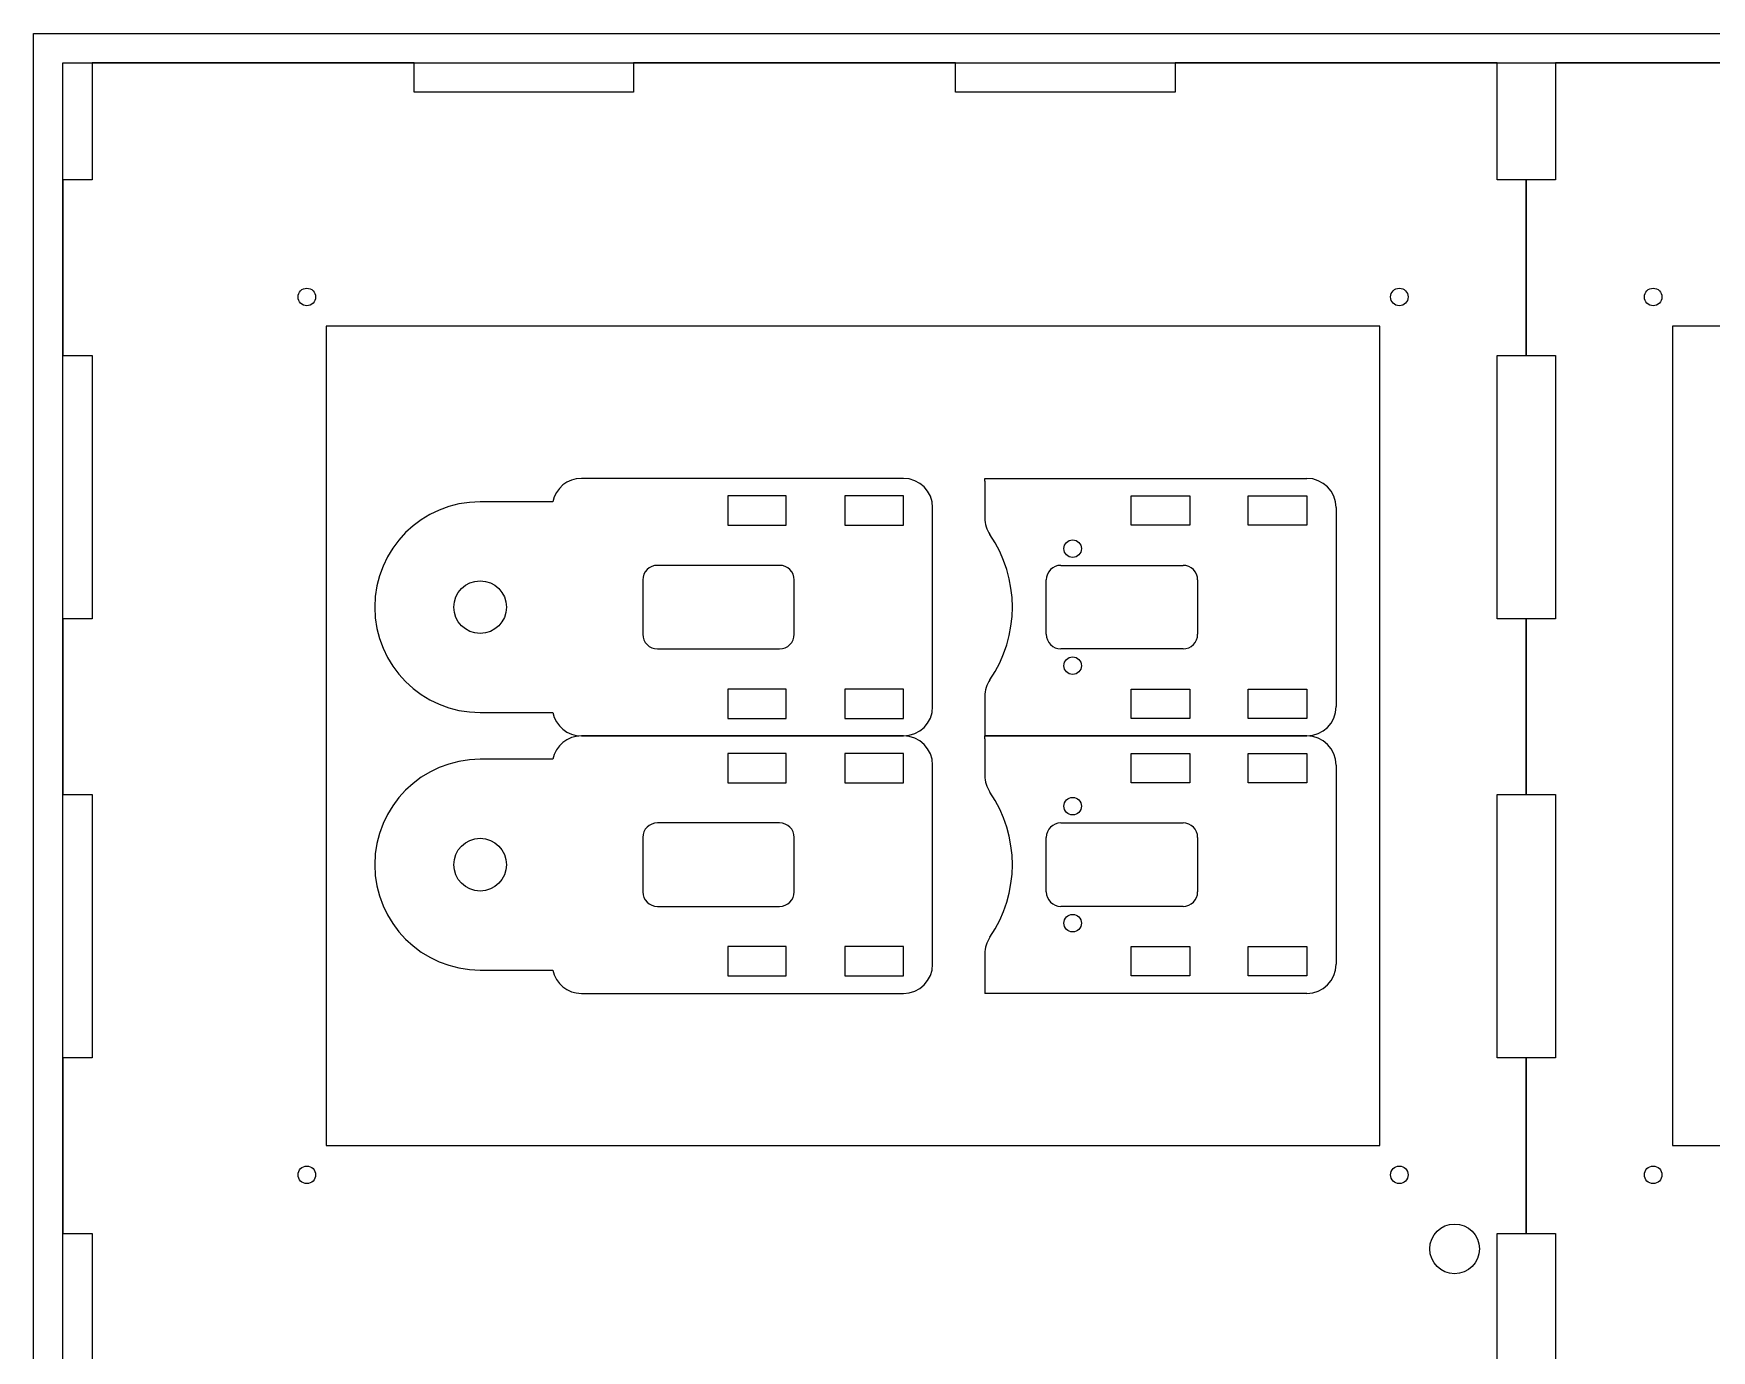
# Model space of a CAD drawing. Header units: millimetres. Extents: x 25309 to 26209, y 213925 to 214828.
# Drawn here: x 25308.6 to 25595.2, y 214149.8 to 214374.8 of the extents above; entities that cross this region are included whole.
import ezdxf

# ---------------------------------------------------------------- set-up
doc = ezdxf.new("R2010")
doc.units = ezdxf.units.MM

msp = doc.modelspace()

# ---------------------------------------------------------------- linework, layer by layer
at = {"color": 242, "linetype": 'Continuous', "lineweight": 25}
for p, q in [((25373.56, 214369.78), (25318.56, 214369.78)), ((25318.56, 214369.78), (25318.56, 214349.78)), ((25373.56, 214364.78), (25373.56, 214369.78)), ((25466.06, 214369.78), (25411.06, 214369.78)), ((25411.06, 214369.78), (25411.06, 214364.78)), ((25466.06, 214364.78), (25466.06, 214369.78)), ((25558.56, 214369.78), (25503.56, 214369.78)), ((25503.56, 214369.78), (25503.56, 214364.78)), ((25558.56, 214349.78), (25558.56, 214369.78)), ((25623.56, 214369.78), (25568.56, 214369.78)), ((25568.56, 214369.78), (25568.56, 214349.78)), ((25411.06, 214364.78), (25373.56, 214364.78)), ((25503.56, 214364.78), (25466.06, 214364.78)), ((25318.56, 214349.78), (25313.56, 214349.78)), ((25313.56, 214349.78), (25313.56, 214319.78)), ((25563.56, 214349.78), (25558.56, 214349.78)), ((25563.56, 214319.78), (25563.56, 214349.78)), ((25568.56, 214349.78), (25563.56, 214349.78)), ((25563.56, 214349.78), (25563.56, 214319.78)), ((25538.56, 214324.78), (25358.56, 214324.78)), ((25358.56, 214324.78), (25358.56, 214184.78)), ((25538.56, 214184.78), (25538.56, 214324.78)), ((25588.56, 214324.78), (25588.56, 214184.78)), ((25768.56, 214324.78), (25588.56, 214324.78)), ((25313.56, 214319.78), (25318.56, 214319.78)), ((25318.56, 214319.78), (25318.56, 214274.78)), ((25558.56, 214274.78), (25558.56, 214319.78)), ((25558.56, 214319.78), (25563.56, 214319.78)), ((25563.56, 214319.78), (25568.56, 214319.78)), ((25568.56, 214319.78), (25568.56, 214274.78)), ((25457.15, 214298.78), (25402.15, 214298.78)), ((25471.07, 214298.78), (25526.07, 214298.78)), ((25471.07, 214298.28), (25471.07, 214292)), ((25397.25, 214294.78), (25384.85, 214294.78)), ((25427.15, 214295.78), (25427.15, 214290.78)), ((25437.15, 214295.78), (25427.15, 214295.78)), ((25437.15, 214290.78), (25437.15, 214295.78)), ((25447.15, 214295.78), (25447.15, 214290.78)), ((25457.15, 214295.78), (25447.15, 214295.78)), ((25457.15, 214290.78), (25457.15, 214295.78)), ((25462.15, 214259.78), (25462.15, 214293.78)), ((25496.07, 214295.78), (25506.07, 214295.78)), ((25496.07, 214290.78), (25496.07, 214295.78)), ((25506.07, 214295.78), (25506.07, 214290.78)), ((25516.07, 214295.78), (25526.07, 214295.78)), ((25516.07, 214290.78), (25516.07, 214295.78)), ((25526.07, 214295.78), (25526.07, 214290.78)), ((25531.07, 214293.78), (25531.07, 214259.78)), ((25427.15, 214290.78), (25437.15, 214290.78)), ((25447.15, 214290.78), (25457.15, 214290.78)), ((25506.07, 214290.78), (25496.07, 214290.78)), ((25526.07, 214290.78), (25516.07, 214290.78)), ((25436, 214283.92), (25415.13, 214283.92)), ((25484.06, 214283.92), (25504.92, 214283.92)), ((25412.63, 214281.42), (25412.63, 214272.15)), ((25438.5, 214272.15), (25438.5, 214281.42)), ((25481.56, 214272.15), (25481.56, 214281.42)), ((25507.42, 214281.42), (25507.42, 214272.15)), ((25318.56, 214274.78), (25313.56, 214274.78)), ((25313.56, 214274.78), (25313.56, 214244.78)), ((25563.56, 214274.78), (25558.56, 214274.78)), ((25563.56, 214244.78), (25563.56, 214274.78)), ((25568.56, 214274.78), (25563.56, 214274.78)), ((25563.56, 214274.78), (25563.56, 214244.78)), ((25415.13, 214269.65), (25436, 214269.65)), ((25504.92, 214269.65), (25484.06, 214269.65)), ((25427.15, 214262.78), (25427.15, 214257.78)), ((25437.15, 214262.78), (25427.15, 214262.78)), ((25437.15, 214257.78), (25437.15, 214262.78)), ((25447.15, 214262.78), (25447.15, 214257.78)), ((25457.15, 214262.78), (25447.15, 214262.78)), ((25457.15, 214257.78), (25457.15, 214262.78)), ((25496.07, 214257.78), (25496.07, 214262.78)), ((25496.07, 214262.78), (25506.07, 214262.78)), ((25506.07, 214262.78), (25506.07, 214257.78)), ((25516.07, 214262.78), (25526.07, 214262.78)), ((25516.07, 214257.78), (25516.07, 214262.78)), ((25526.07, 214262.78), (25526.07, 214257.78)), ((25384.85, 214258.78), (25397.25, 214258.78)), ((25471.07, 214261.56), (25471.07, 214255.28)), ((25427.15, 214257.78), (25437.15, 214257.78)), ((25447.15, 214257.78), (25457.15, 214257.78)), ((25506.07, 214257.78), (25496.07, 214257.78)), ((25526.07, 214257.78), (25516.07, 214257.78)), ((25402.15, 214254.78), (25457.15, 214254.78)), ((25457.15, 214254.78), (25402.15, 214254.78)), ((25526.07, 214254.78), (25471.07, 214254.78)), ((25471.07, 214254.78), (25526.07, 214254.78)), ((25471.07, 214254.28), (25471.07, 214248)), ((25397.25, 214250.78), (25384.85, 214250.78)), ((25427.15, 214251.78), (25427.15, 214246.78)), ((25437.15, 214251.78), (25427.15, 214251.78)), ((25437.15, 214246.78), (25437.15, 214251.78)), ((25447.15, 214251.78), (25447.15, 214246.78)), ((25457.15, 214251.78), (25447.15, 214251.78)), ((25457.15, 214246.78), (25457.15, 214251.78)), ((25496.07, 214251.78), (25506.07, 214251.78)), ((25496.07, 214246.78), (25496.07, 214251.78)), ((25506.07, 214251.78), (25506.07, 214246.78)), ((25516.07, 214251.78), (25526.07, 214251.78)), ((25516.07, 214246.78), (25516.07, 214251.78)), ((25526.07, 214251.78), (25526.07, 214246.78)), ((25462.15, 214215.78), (25462.15, 214249.78)), ((25531.07, 214249.78), (25531.07, 214215.78)), ((25313.56, 214244.78), (25318.56, 214244.78)), ((25318.56, 214244.78), (25318.56, 214199.78)), ((25427.15, 214246.78), (25437.15, 214246.78)), ((25447.15, 214246.78), (25457.15, 214246.78)), ((25506.07, 214246.78), (25496.07, 214246.78)), ((25526.07, 214246.78), (25516.07, 214246.78)), ((25558.56, 214199.78), (25558.56, 214244.78)), ((25558.56, 214244.78), (25563.56, 214244.78)), ((25563.56, 214244.78), (25568.56, 214244.78)), ((25568.56, 214244.78), (25568.56, 214199.78)), ((25436, 214239.92), (25415.13, 214239.92)), ((25484.06, 214239.92), (25504.92, 214239.92)), ((25412.63, 214237.42), (25412.63, 214228.15)), ((25438.5, 214228.15), (25438.5, 214237.42)), ((25481.56, 214228.15), (25481.56, 214237.42)), ((25507.42, 214237.42), (25507.42, 214228.15)), ((25415.13, 214225.65), (25436, 214225.65)), ((25504.92, 214225.65), (25484.06, 214225.65)), ((25427.15, 214218.78), (25427.15, 214213.78)), ((25437.15, 214218.78), (25427.15, 214218.78)), ((25437.15, 214213.78), (25437.15, 214218.78)), ((25447.15, 214218.78), (25447.15, 214213.78)), ((25457.15, 214218.78), (25447.15, 214218.78)), ((25457.15, 214213.78), (25457.15, 214218.78)), ((25496.07, 214213.78), (25496.07, 214218.78)), ((25496.07, 214218.78), (25506.07, 214218.78)), ((25506.07, 214218.78), (25506.07, 214213.78)), ((25516.07, 214218.78), (25526.07, 214218.78)), ((25516.07, 214213.78), (25516.07, 214218.78)), ((25526.07, 214218.78), (25526.07, 214213.78)), ((25471.07, 214217.56), (25471.07, 214211.28)), ((25384.85, 214214.78), (25397.25, 214214.78)), ((25427.15, 214213.78), (25437.15, 214213.78)), ((25447.15, 214213.78), (25457.15, 214213.78)), ((25506.07, 214213.78), (25496.07, 214213.78)), ((25526.07, 214213.78), (25516.07, 214213.78)), ((25402.15, 214210.78), (25457.15, 214210.78)), ((25526.07, 214210.78), (25471.07, 214210.78)), ((25318.56, 214199.78), (25313.56, 214199.78)), ((25313.56, 214199.78), (25313.56, 214169.78)), ((25563.56, 214199.78), (25558.56, 214199.78)), ((25563.56, 214169.78), (25563.56, 214199.78)), ((25568.56, 214199.78), (25563.56, 214199.78)), ((25563.56, 214199.78), (25563.56, 214169.78)), ((25358.56, 214184.78), (25538.56, 214184.78)), ((25588.56, 214184.78), (25768.56, 214184.78)), ((25313.56, 214169.78), (25318.56, 214169.78)), ((25318.56, 214169.78), (25318.56, 214124.78)), ((25558.56, 214124.78), (25558.56, 214169.78)), ((25558.56, 214169.78), (25563.56, 214169.78)), ((25563.56, 214169.78), (25568.56, 214169.78)), ((25568.56, 214169.78), (25568.56, 214124.78))]:
    msp.add_line(p, q, dxfattribs=at)
at = {"color": 242}
for p, q in [((25471.07, 214298.28), (25471.07, 214298.78)), ((25471.07, 214255.28), (25471.07, 214254.78)), ((25471.07, 214254.28), (25471.07, 214254.78)), ((25471.07, 214211.28), (25471.07, 214210.78))]:
    msp.add_line(p, q, dxfattribs=at)
at = {"color": 30}
msp.add_lwpolyline([(25308.56, 214374.78), (26208.56, 214374.78), (26208.56, 213924.78), (25308.56, 213924.78)], close=True, dxfattribs=at)
msp.add_lwpolyline([(25313.56, 214369.78), (26203.56, 214369.78), (26203.56, 213929.78), (25313.56, 213929.78)], close=True)
at = {"color": 242, "linetype": 'Continuous', "lineweight": 25}
for centre, radius in [((25355.24, 214329.78), 1.5), ((25541.87, 214329.78), 1.5), ((25585.24, 214329.78), 1.5), ((25486.07, 214286.78), 1.5), ((25384.85, 214276.78), 4.5), ((25486.07, 214266.78), 1.5), ((25486.07, 214242.78), 1.5), ((25384.85, 214232.78), 4.5), ((25486.07, 214222.78), 1.5), ((25355.24, 214179.78), 1.5), ((25541.87, 214179.78), 1.5), ((25585.24, 214179.78), 1.5), ((25551.32, 214167.14), 4.24)]:
    msp.add_circle(centre, radius, dxfattribs=at)
for centre, radius, start, end in [((25402.15, 214293.78), 5, 90, 168.463), ((25457.15, 214293.78), 5, 0, 90), ((25526.07, 214293.78), 5, 0, 90), ((25384.85, 214276.78), 18, 90, 270), ((25476.07, 214292), 5, 180, 214.3175), ((25453.77, 214276.78), 22, 325.6825, 34.3175), ((25415.13, 214281.42), 2.5, 90, 180), ((25436, 214281.42), 2.5, 0, 90), ((25484.06, 214281.42), 2.5, 90, 180), ((25504.92, 214281.42), 2.5, 0, 90), ((25415.13, 214272.15), 2.5, 180, 270), ((25436, 214272.15), 2.5, 270, 0), ((25484.06, 214272.15), 2.5, 180, 270), ((25504.92, 214272.15), 2.5, 270, 0), ((25476.07, 214261.56), 5, 145.6825, 180), ((25402.15, 214259.78), 5, 191.537, 270), ((25457.15, 214259.78), 5, 270, 0), ((25526.07, 214259.78), 5, 270, 0), ((25402.15, 214249.78), 5, 90, 168.463), ((25457.15, 214249.78), 5, 0, 90), ((25526.07, 214249.78), 5, 0, 90), ((25384.85, 214232.78), 18, 90, 270), ((25476.07, 214248), 5, 180, 214.3175), ((25453.77, 214232.78), 22, 325.6825, 34.3175), ((25415.13, 214237.42), 2.5, 90, 180), ((25436, 214237.42), 2.5, 0, 90), ((25484.06, 214237.42), 2.5, 90, 180), ((25504.92, 214237.42), 2.5, 0, 90), ((25415.13, 214228.15), 2.5, 180, 270), ((25436, 214228.15), 2.5, 270, 0), ((25484.06, 214228.15), 2.5, 180, 270), ((25504.92, 214228.15), 2.5, 270, 0), ((25476.07, 214217.56), 5, 145.6825, 180), ((25457.15, 214215.78), 5, 270, 0), ((25526.07, 214215.78), 5, 270, 0), ((25402.15, 214215.78), 5, 191.537, 270)]:
    msp.add_arc(centre, radius, start, end, dxfattribs=at)

doc.saveas('drawing.dxf')
